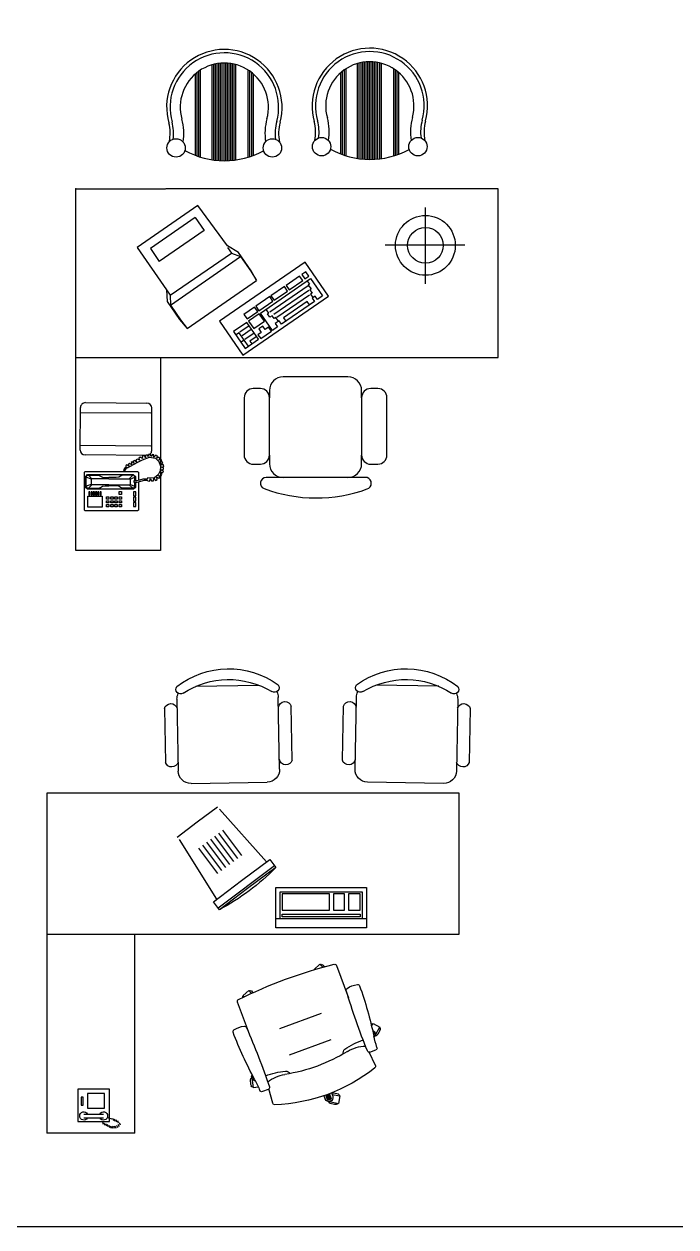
# Model space of a CAD drawing. Extents: x 0.3 to 17.9, y 0.2 to 10.4.
# Drawn here: x 5.15 to 8.39, y 0.21 to 6.19 of the extents above; entities that cross this region are included whole.
import ezdxf

# ---------------------------------------------------------------- set-up
doc = ezdxf.new("R2010")
doc.units = 0
doc.header["$MEASUREMENT"] = 0
doc.layers.get('0').update_dxf_attribs({"linetype": 'CONTINUOUS'})
doc.layers.add('Deftpoints', color=7, linetype='CONTINUOUS', plot=False)
doc.layers.add('www.dwgautocad.com', color=7, linetype='CONTINUOUS')

# ---------------------------------------------------------------- blocks, each defined once
blk = doc.blocks.new('A$C1C031582')
for p, q in [((1167.1, 3499.9), (1167.1, 745.9)), ((2566.1, 3499.9), (1167.1, 3499.9)), ((2566.1, 0), (2566.1, 3499.9)), ((1631.1, 2563.6), (1631.1, 3223.6)), ((1955.1, 2899.6), (1321.1, 2899.6)), ((892.9, 2635.2), (171.2, 2635.2)), ((888.5, 2649.3), (180.7, 2649.3)), ((883.7, 2663.4), (191.3, 2663.4)), ((878.6, 2677.4), (203, 2677.4)), ((918.9, 2504.3), (118.9, 2504.3)), ((917.4, 2518.3), (121.9, 2518.3)), ((915.6, 2532.4), (125.4, 2532.4)), ((2822.4, 2503), (2822.4, 2444.2)), ((3373.8, 2578.6), (2897.9, 2578.6)), ((3449.4, 2444.2), (3449.4, 2503)), ((922.1, 2433.9), (112.6, 2433.9)), ((922.1, 2447.9), (112.8, 2447.9)), ((921.9, 2419.8), (113, 2419.8)), ((921.7, 2462), (113.5, 2462)), ((921.4, 2405.7), (113.9, 2405.7)), ((921.1, 2476.1), (114.8, 2476.1)), ((920.1, 2490.2), (116.6, 2490.2)), ((3560.2, 2415.8), (3560.2, 2255.5)), ((920.5, 2391.6), (115.4, 2391.6)), ((919.4, 2377.5), (117.4, 2377.5)), ((918, 2363.5), (120, 2363.5)), ((916.3, 2349.4), (123.2, 2349.4)), ((914.3, 2335.3), (127, 2335.3)), ((2897.9, 2368.7), (2838.9, 2368.7)), ((2897.9, 2368.7), (3373.8, 2368.7)), ((3447, 2368.7), (3373.8, 2368.7)), ((892.5, 2239.5), (170.3, 2239.5)), ((888, 2225.5), (179.7, 2225.5)), ((883.2, 2211.4), (190.2, 2211.4)), ((878.1, 2197.3), (201.8, 2197.3)), ((2725.7, 2255.5), (2725.7, 1717.7)), ((3560.2, 2255.5), (3560.2, 1717.7)), ((3560.2, 1717.7), (3560.2, 1604.5)), ((2838.9, 1604.5), (2897.9, 1604.5)), ((3373.8, 1604.5), (2897.9, 1604.5)), ((3373.8, 1604.5), (3447, 1604.5)), ((3560.2, 1604.5), (3560.2, 1576.2)), ((2822.4, 1529), (2822.4, 1470.2)), ((3449.4, 1470.2), (3449.4, 1529)), ((903.5, 1428.9), (181.7, 1428.9)), ((899.1, 1443), (191.3, 1443)), ((894.3, 1457.1), (201.9, 1457.1)), ((889.2, 1471.2), (213.5, 1471.2)), ((929.5, 1298), (129.5, 1298)), ((927.9, 1312.1), (132.4, 1312.1)), ((926.1, 1326.2), (135.9, 1326.2)), ((2897.9, 1394.6), (3373.8, 1394.6)), ((932.7, 1227.6), (123.2, 1227.6)), ((932.6, 1241.7), (123.4, 1241.7)), ((932.4, 1213.5), (123.6, 1213.5)), ((932.3, 1255.8), (124.1, 1255.8)), ((931.9, 1199.4), (124.5, 1199.4)), ((931.6, 1269.8), (125.3, 1269.8)), ((930.7, 1283.9), (127.1, 1283.9)), ((931.1, 1185.4), (126, 1185.4)), ((930, 1171.3), (128, 1171.3)), ((928.6, 1157.2), (130.6, 1157.2)), ((926.9, 1143.1), (133.8, 1143.1)), ((924.9, 1129), (137.5, 1129)), ((903.1, 1033.3), (180.8, 1033.3)), ((898.6, 1019.2), (190.3, 1019.2)), ((893.8, 1005.1), (200.7, 1005.1)), ((888.6, 991.1), (212.3, 991.1)), ((1166.6, 0), (1166.6, 743.4)), ((2566.1, 700.4), (4165.8, 700.4)), ((4165.8, 700.4), (4165.8, 0)), ((3336.2, 628.2), (2983.3, 628.2)), ((4165.8, 0), (1166.6, 0)), ((3331.9, 35.6), (2979, 38))]:
    blk.add_line(p, q)
at = {"linetype": 'ByBlock'}
for p, q in [((2055.2, 2092.9), (1775.6, 1899.9)), ((1910, 1944.4), (2054.4, 2044.2)), ((2054.4, 2044.2), (2083.4, 2002.2)), ((2544.1, 1384.6), (2055.2, 2092.9)), ((2083.4, 2002.2), (2055.4, 1982.9)), ((1775.6, 1899.9), (2264.5, 1191.6)), ((1891.3, 1931.6), (1854.1, 1905.9)), ((1854.1, 1905.9), (1876.6, 1873.2)), ((1876.6, 1873.2), (1913.8, 1899)), ((1913.8, 1899), (1891.3, 1931.6)), ((2196.2, 1529.7), (1910, 1944.4)), ((1933.9, 1919.7), (1957.2, 1935.8)), ((1957.2, 1935.8), (1963.7, 1926.5)), ((1963.7, 1926.5), (1996.3, 1949)), ((1971.5, 1925), (2190.2, 1608.2)), ((1996.3, 1949), (2002.7, 1939.7)), ((2002.7, 1939.7), (2030.7, 1959)), ((2009.1, 1930.3), (2208.6, 1641.4)), ((2030.7, 1959), (2040.3, 1945)), ((2040.3, 1945), (2068.3, 1964.3)), ((2046.8, 1935.7), (2233.3, 1665.4)), ((2055.4, 1982.9), (2071.5, 1959.6)), ((2071.5, 1959.6), (2099.5, 1978.9)), ((2099.5, 1978.9), (2289.2, 1704)), ((2128.4, 1937), (2100.4, 1917.7)), ((2100.4, 1917.7), (2235.5, 1722)), ((1926.7, 1880.3), (1889.4, 1854.6)), ((1889.4, 1854.6), (1966.6, 1742.8)), ((2003.9, 1768.5), (1926.7, 1880.3)), ((1966.6, 1742.8), (2003.9, 1768.5)), ((2013.6, 1754.5), (1976.3, 1728.8)), ((1976.3, 1728.8), (2053.5, 1616.9)), ((2090.7, 1642.7), (2013.6, 1754.5)), ((2235.5, 1722), (2263.5, 1741.3)), ((2289.2, 1704), (2261.3, 1684.7)), ((2053.5, 1616.9), (2090.7, 1642.7)), ((2097.2, 1633.4), (2059.9, 1607.6)), ((2059.9, 1607.6), (2140.3, 1491.1)), ((2177.6, 1516.9), (2097.2, 1633.4)), ((2196.7, 1598.8), (2168.7, 1579.5)), ((2340.7, 1629.4), (2196.2, 1529.7)), ((2203.1, 1589.5), (2196.7, 1598.8)), ((2231.1, 1608.8), (2203.1, 1589.5)), ((2241.5, 1643.5), (2218.2, 1627.5)), ((2218.2, 1627.5), (2231.1, 1608.8)), ((2259.8, 1676.8), (2231.8, 1657.5)), ((2231.8, 1657.5), (2241.5, 1643.5)), ((2261.3, 1684.7), (2283.8, 1652.1)), ((2283.8, 1652.1), (2311.7, 1671.4)), ((2311.7, 1671.4), (2340.7, 1629.4)), ((2347.1, 1620.1), (2314.5, 1597.6)), ((2314.5, 1597.6), (2333.8, 1569.6)), ((2408.2, 1531.6), (2347.1, 1620.1)), ((2140.3, 1491.1), (2177.6, 1516.9)), ((2184, 1507.5), (2146.7, 1481.8)), ((2245.1, 1419), (2184, 1507.5)), ((2263.2, 1562.2), (2202.6, 1520.4)), ((2202.6, 1520.4), (2263.8, 1431.9)), ((2324.3, 1473.7), (2263.2, 1562.2)), ((2413.2, 1514.4), (2273.4, 1417.9)), ((2333.8, 1569.6), (2305.8, 1550.3)), ((2305.8, 1550.3), (2328.3, 1517.7)), ((2328.3, 1517.7), (2356.3, 1537)), ((2356.3, 1537), (2375.6, 1509.1)), ((2375.6, 1509.1), (2408.2, 1531.6)), ((2490.4, 1402.5), (2413.2, 1514.4)), ((1846.7, 1453.7), (1692.9, 1347.6)), ((1728.7, 1365.5), (1849.9, 1449.1)), ((1927.6, 1495.9), (1846.7, 1453.7)), ((1849.9, 1449.1), (1927.6, 1495.9)), ((2323.2, 922.7), (1927.6, 1495.9)), ((2146.7, 1481.8), (2207.8, 1393.3)), ((2207.8, 1393.3), (2245.1, 1419)), ((2263.8, 1431.9), (2324.3, 1473.7)), ((2273.4, 1417.9), (2350.6, 1306.1)), ((2301.4, 1437.2), (2356, 1358)), ((2332.5, 1451.8), (2384, 1377.3)), ((2350.6, 1306.1), (2490.4, 1402.5)), ((2361.9, 1479), (2416.6, 1399.8)), ((2393.1, 1493.6), (2428.5, 1442.4)), ((2471.1, 1430.5), (2419.8, 1395.1)), ((2428.5, 1442.4), (2451.8, 1458.5)), ((1692.9, 1347.6), (1639.4, 1255.7)), ((1698.5, 1289.6), (1728.7, 1365.5)), ((2130.7, 783), (1728.7, 1365.5)), ((2264.5, 1191.6), (2544.1, 1384.6)), ((2419.8, 1395.1), (2359.3, 1353.3)), ((2359.3, 1353.3), (2375.3, 1330)), ((2419.8, 1395.1), (2435.9, 1371.8)), ((1639.4, 1255.7), (1304.7, 1011.7)), ((1651.9, 1257.4), (1698.5, 1289.6)), ((2049.1, 781.7), (1698.5, 1289.6)), ((1304.7, 1011.7), (1653, 508.3)), ((1403.4, 989.6), (1510.6, 1063.5)), ((1510.6, 1063.5), (1767.9, 690.8)), ((1403.4, 989.6), (1660.7, 616.8)), ((2250.5, 858.7), (2323.2, 922.7)), ((2251.9, 866.6), (2323.2, 922.7)), ((2101.3, 755.8), (2250.5, 858.7)), ((2130.7, 783), (2251.9, 866.6)), ((1653, 508.3), (2002.5, 749.5)), ((2002.5, 749.5), (2049.1, 781.7)), ((2002.5, 749.5), (2101.3, 755.8)), ((2049.1, 781.7), (2130.7, 783)), ((3418.7, 713.1), (3408.5, 704.1)), ((3408.5, 704.1), (3416.2, 686.9)), ((3432.1, 696.5), (3418.7, 713.1)), ((3428.3, 686.3), (3465.2, 702.2)), ((3440.4, 720.7), (3430.2, 715.6)), ((3430.2, 715.6), (3432.1, 696.5)), ((3455, 708), (3440.4, 720.7)), ((3455.7, 725.2), (3455, 708)), ((3467.7, 728.4), (3455.7, 725.2)), ((3465.2, 702.2), (3503.4, 699.1)), ((3474.8, 708), (3467.7, 728.4)), ((3479.2, 726.4), (3474.8, 708)), ((3490, 725.2), (3479.2, 726.4)), ((3497.7, 708), (3490, 725.2)), ((3505.9, 725.2), (3497.7, 708)), ((3503.4, 699.1), (3537.1, 681.2)), ((3519.3, 721.3), (3505.9, 725.2)), ((3517.4, 700.3), (3519.3, 721.3)), ((3532.7, 713.1), (3517.4, 700.3)), ((3544.8, 705.4), (3532.7, 713.1)), ((3542.2, 688.2), (3544.8, 705.4)), ((3556.9, 699.1), (3542.2, 688.2)), ((3566.4, 687.6), (3556.9, 699.1)), ((1660.7, 616.8), (1767.9, 690.8)), ((3019.5, 37.8), (3024.1, 622.1)), ((3291.3, 35.9), (3295.9, 620.2)), ((3385, 623.9), (3365.3, 618.2)), ((3365.3, 618.2), (3368.4, 602.2)), ((3371, 646.2), (3368.4, 633.4)), ((3368.4, 633.4), (3385, 623.9)), ((3368.4, 602.2), (3385.6, 602.2)), ((3390.7, 645.5), (3371, 646.2)), ((3385.6, 602.2), (3372.3, 589.5)), ((3380.5, 675.5), (3375.4, 662.7)), ((3375.4, 662.7), (3390.7, 645.5)), ((3399, 669.8), (3380.5, 675.5)), ((3398.4, 694.6), (3390.1, 686.9)), ((3390.1, 686.9), (3399, 669.8)), ((3391.4, 611.1), (3400.3, 658.9)), ((3412.4, 551.3), (3391.4, 611.1)), ((3416.2, 686.9), (3398.4, 694.6)), ((3400.3, 658.9), (3428.3, 686.3)), ((3537.1, 681.2), (3561.3, 650.6)), ((3557.5, 669.8), (3566.4, 687.6)), ((3576.6, 673.6), (3557.5, 669.8)), ((3561.3, 650.6), (3564.5, 610.5)), ((3564.5, 610.5), (3562, 595.9)), ((3567.1, 644.9), (3584.9, 658.9)), ((3587.4, 643), (3567.1, 644.9)), ((3570.9, 615), (3588.7, 625.8)), ((3589.3, 611.8), (3570.9, 615)), ((3584.9, 658.9), (3576.6, 673.6)), ((3588.7, 625.8), (3587.4, 643)), ((3588.1, 596.5), (3589.3, 611.8)), ((2939.3, 78.3), (2943.3, 588.5)), ((3376.2, 587.8), (3372.1, 75.3)), ((3372.3, 589.5), (3376.7, 574.8)), ((3376.7, 574.8), (3397.1, 575.5)), ((3397.1, 575.5), (3378.6, 568.5)), ((3378.6, 568.5), (3384.4, 549.4)), ((3384.4, 549.4), (3403.5, 551.3)), ((3403.5, 551.3), (3392, 532.8)), ((3392, 532.8), (3399, 522.6)), ((3399, 522.6), (3416.8, 527.7)), ((3416.8, 527.7), (3407.3, 510.5)), ((3407.3, 510.5), (3414.3, 497.1)), ((3432.7, 514.3), (3412.4, 551.3)), ((3414.3, 497.1), (3431.5, 502.9)), ((3431.5, 502.9), (3420, 488.2)), ((3430.8, 509.2), (3432.7, 514.3)), ((3435.3, 508), (3430.8, 509.2)), ((3448.7, 481.8), (3435.3, 508)), ((3510, 511.7), (3516.3, 517.9)), ((3510, 77.6), (3510, 511.7)), ((3516.3, 517.9), (3584, 517.9)), ((3562, 595.9), (3573.4, 587.6)), ((3573.4, 587.6), (3572.8, 571)), ((3572.8, 571), (3574.7, 555.7)), ((3574.7, 555.7), (3582.3, 525.8)), ((3581.1, 589.5), (3588.1, 596.5)), ((3583, 585.7), (3581.1, 589.5)), ((3582.3, 569.1), (3583, 585.7)), ((3590, 539.2), (3582.3, 569.1)), ((3582.3, 525.8), (3586.8, 505.4)), ((3586.8, 505.4), (3588.6, 480.2)), ((3597.6, 507.3), (3590, 539.2)), ((3595.1, 517.9), (3830.8, 517.9)), ((3598.1, 480.2), (3597.6, 507.3)), ((3830.8, 517.9), (3837.1, 511.7)), ((3837.1, 511.7), (3837.1, 77.6)), ((3420, 488.2), (3426.4, 474.2)), ((3426.4, 474.2), (3443.6, 481.8)), ((3443.6, 481.8), (3430.2, 467.2)), ((3430.2, 467.2), (3435.3, 457)), ((3435.3, 457), (3453.7, 462.7)), ((3453.7, 462.7), (3443.6, 444.3)), ((3443.6, 444.3), (3448.7, 434.7)), ((3469, 447.4), (3448.7, 481.8)), ((3448.7, 434.7), (3465.2, 439.8)), ((3465.2, 439.8), (3455, 423.2)), ((3455, 423.2), (3457.6, 416.2)), ((3457.6, 416.2), (3464.6, 414.3)), ((3464.6, 414.3), (3476, 413.7)), ((3480.5, 428.3), (3469, 447.4)), ((3472.8, 422), (3480.5, 428.3)), ((3479.2, 422), (3472.8, 422)), ((3476, 413.7), (3484.9, 401.6)), ((3483, 418.1), (3479.2, 422)), ((3491.3, 412.4), (3483, 418.1)), ((3484.9, 401.6), (3492.6, 397.1)), ((3498.3, 407.3), (3491.3, 412.4)), ((3510, 404.7), (3498.3, 407.3)), ((3535.1, 473.9), (3550.9, 492.8)), ((3535.1, 96.4), (3535.1, 473.9)), ((3544.6, 483.3), (3541.4, 470.8)), ((3541.4, 470.8), (3569.7, 442.5)), ((3541.4, 470.8), (3541.4, 385.8)), ((3557.2, 489.6), (3544.6, 483.3)), ((3550.9, 492.8), (3587.7, 492.8)), ((3572.9, 448.7), (3557.2, 489.6)), ((3587.9, 489.6), (3557.2, 489.6)), ((3569.7, 442.5), (3572.9, 448.7)), ((3569.7, 272.6), (3569.7, 442.5)), ((3572.9, 448.7), (3616.9, 448.7)), ((3588.6, 480.2), (3598.1, 480.2)), ((3597.8, 492.8), (3642.1, 492.8)), ((3632.7, 489.6), (3597.9, 489.6)), ((3616.9, 448.7), (3632.7, 489.6)), ((3620.1, 442.5), (3616.9, 448.7)), ((3648.4, 470.8), (3620.1, 442.5)), ((3620.1, 272.6), (3620.1, 442.5)), ((3632.7, 489.6), (3645.2, 483.3)), ((3642.1, 492.8), (3657.8, 477.1)), ((3645.2, 483.3), (3648.4, 470.8)), ((3648.4, 470.8), (3648.4, 385.8)), ((3657.8, 477.1), (3657.8, 96.4)), ((3679.8, 495.9), (3679.8, 477.1)), ((3711.3, 495.9), (3679.8, 495.9)), ((3679.8, 477.1), (3711.3, 477.1)), ((3711.3, 477.1), (3711.3, 495.9)), ((3723.9, 495.9), (3723.9, 477.1)), ((3755.3, 495.9), (3723.9, 495.9)), ((3723.9, 477.1), (3755.3, 477.1)), ((3755.3, 477.1), (3755.3, 495.9)), ((3767.9, 495.9), (3767.9, 477.1)), ((3799.4, 495.9), (3767.9, 495.9)), ((3767.9, 477.1), (3799.4, 477.1)), ((3799.4, 477.1), (3799.4, 495.9)), ((3492.6, 397.1), (3510, 395.3)), ((3541.4, 385.8), (3547.7, 370.1)), ((3547.7, 370.1), (3557.2, 354.4)), ((3557.2, 354.4), (3560.3, 332.4)), ((3560.3, 332.4), (3560.3, 272.6)), ((3632.7, 354.4), (3629.5, 332.4)), ((3629.5, 332.4), (3629.5, 272.6)), ((3642.1, 370.1), (3632.7, 354.4)), ((3648.4, 385.8), (3642.1, 370.1)), ((3676.7, 376.4), (3701.9, 376.4)), ((3676.7, 357.5), (3676.7, 376.4)), ((3701.9, 357.5), (3676.7, 357.5)), ((3701.9, 376.4), (3701.9, 357.5)), ((3720.7, 376.4), (3739.6, 376.4)), ((3720.7, 357.5), (3720.7, 376.4)), ((3739.6, 357.5), (3720.7, 357.5)), ((3720.7, 322.9), (3720.7, 341.8)), ((3720.7, 341.8), (3739.6, 341.8)), ((3739.6, 322.9), (3720.7, 322.9)), ((3720.7, 307.2), (3739.6, 307.2)), ((3720.7, 288.3), (3720.7, 307.2)), ((3739.6, 376.4), (3739.6, 357.5)), ((3739.6, 341.8), (3739.6, 322.9)), ((3739.6, 307.2), (3739.6, 288.3)), ((3752.2, 357.5), (3752.2, 376.4)), ((3752.2, 376.4), (3771.1, 376.4)), ((3771.1, 357.5), (3752.2, 357.5)), ((3752.2, 322.9), (3752.2, 341.8)), ((3752.2, 341.8), (3771.1, 341.8)), ((3771.1, 322.9), (3752.2, 322.9)), ((3752.2, 307.2), (3771.1, 307.2)), ((3752.2, 288.3), (3752.2, 307.2)), ((3771.1, 376.4), (3771.1, 357.5)), ((3771.1, 341.8), (3771.1, 322.9)), ((3771.1, 307.2), (3771.1, 288.3)), ((3783.6, 376.4), (3802.5, 376.4)), ((3783.6, 357.5), (3783.6, 376.4)), ((3802.5, 357.5), (3783.6, 357.5)), ((3783.6, 341.8), (3802.5, 341.8)), ((3783.6, 322.9), (3783.6, 341.8)), ((3802.5, 322.9), (3783.6, 322.9)), ((3783.6, 307.2), (3802.5, 307.2)), ((3783.6, 288.3), (3783.6, 307.2)), ((3802.5, 376.4), (3802.5, 357.5)), ((3802.5, 341.8), (3802.5, 322.9)), ((3802.5, 307.2), (3802.5, 288.3)), ((3541.4, 187.7), (3547.7, 203.4)), ((3547.7, 203.4), (3557.2, 219.1)), ((3557.2, 219.1), (3560.3, 241.1)), ((3560.3, 241.1), (3560.3, 272.6)), ((3569.7, 272.6), (3569.7, 131)), ((3620.1, 272.6), (3620.1, 131)), ((3629.5, 241.1), (3629.5, 272.6)), ((3632.7, 219.1), (3629.5, 241.1)), ((3642.1, 203.4), (3632.7, 219.1)), ((3648.4, 187.7), (3642.1, 203.4)), ((3679.8, 209.7), (3679.8, 200.2)), ((3705, 209.7), (3679.8, 209.7)), ((3679.8, 200.2), (3705, 200.2)), ((3705, 200.2), (3705, 209.7)), ((3714.4, 216), (3805.7, 216)), ((3714.4, 99.6), (3714.4, 216)), ((3739.6, 288.3), (3720.7, 288.3)), ((3720.7, 272.6), (3739.6, 272.6)), ((3720.7, 253.7), (3720.7, 272.6)), ((3739.6, 253.7), (3720.7, 253.7)), ((3739.6, 272.6), (3739.6, 253.7)), ((3771.1, 288.3), (3752.2, 288.3)), ((3752.2, 253.7), (3752.2, 272.6)), ((3752.2, 272.6), (3771.1, 272.6)), ((3771.1, 253.7), (3752.2, 253.7)), ((3771.1, 272.6), (3771.1, 253.7)), ((3802.5, 288.3), (3783.6, 288.3)), ((3783.6, 272.6), (3802.5, 272.6)), ((3783.6, 253.7), (3783.6, 272.6)), ((3802.5, 253.7), (3783.6, 253.7)), ((3802.5, 272.6), (3802.5, 253.7)), ((3805.7, 216), (3805.7, 99.6)), ((3541.4, 102.7), (3541.4, 187.7)), ((3541.4, 102.7), (3569.7, 131)), ((3544.6, 90.2), (3541.4, 102.7)), ((3572.9, 124.8), (3557.2, 83.9)), ((3569.7, 131), (3572.9, 124.8)), ((3572.9, 124.8), (3616.9, 124.8)), ((3620.1, 131), (3616.9, 124.8)), ((3616.9, 124.8), (3632.7, 83.9)), ((3648.4, 102.7), (3620.1, 131)), ((3645.2, 90.2), (3648.4, 102.7)), ((3648.4, 102.7), (3648.4, 187.7)), ((3679.8, 190.8), (3679.8, 181.4)), ((3705, 190.8), (3679.8, 190.8)), ((3679.8, 181.4), (3705, 181.4)), ((3705, 171.9), (3679.8, 171.9)), ((3679.8, 171.9), (3679.8, 162.5)), ((3679.8, 162.5), (3705, 162.5)), ((3679.8, 153.1), (3679.8, 143.6)), ((3705, 153.1), (3679.8, 153.1)), ((3679.8, 143.6), (3705, 143.6)), ((3679.8, 134.2), (3679.8, 124.8)), ((3705, 134.2), (3679.8, 134.2)), ((3679.8, 124.8), (3705, 124.8)), ((3679.8, 115.3), (3679.8, 105.9)), ((3705, 115.3), (3679.8, 115.3)), ((3679.8, 105.9), (3705, 105.9)), ((3705, 181.4), (3705, 190.8)), ((3705, 162.5), (3705, 171.9)), ((3705, 143.6), (3705, 153.1)), ((3705, 124.8), (3705, 134.2)), ((3705, 105.9), (3705, 115.3)), ((3516.3, 71.3), (3510, 77.6)), ((3830.8, 71.3), (3516.3, 71.3)), ((3550.9, 80.7), (3535.1, 96.4)), ((3557.2, 83.9), (3544.6, 90.2)), ((3645.2, 80.7), (3550.9, 80.7)), ((3632.7, 83.9), (3557.2, 83.9)), ((3632.7, 83.9), (3645.2, 90.2)), ((3657.8, 96.4), (3645.2, 80.7)), ((3805.7, 99.6), (3714.4, 99.6)), ((3837.1, 77.6), (3830.8, 71.3))]:
    blk.add_line(p, q, dxfattribs=at)
for centre, radius in [((1635.1, 2897.6), 248), ((1635.1, 2897.6), 148), ((816.5, 2835.1), 76.4), ((816.5, 2036.8), 76.4), ((827.1, 1628.9), 76.4), ((827.1, 830.5), 76.4)]:
    blk.add_circle(centre, radius)
for centre, radius, start, end in [((478.6, 2436.7), 478.6, 74.84685, 285.81194), ((695.4, 3223.7), 337.8, 254.29072, 282.32521), ((478.6, 2436.7), 450.5, 74.84685, 285.81194), ((478.6, 2436.7), 366, 74.84946, 285.72485), ((695.4, 3223.7), 366, 254.29072, 277.73889), ((695.4, 3223.7), 450.5, 254.3929, 278.89452), ((242.1, 2438.1), 680.1, 331.16825, 28.48417), ((2897.9, 2503), 75.6, 90, 180), ((3373.8, 2503), 75.6, 0, 90), ((2897.9, 2444.2), 75.6, 180, 270), ((3373.8, 2444.2), 75.6, 270, 0), ((3607.3, 2398.6), 50.2, 20.04558, 159.95442), ((2490.1, 1991), 1239.5, 339.6389, 20.04558), ((2838.9, 2255.5), 113.2, 90, 180), ((3447, 2255.5), 113.2, 0, 90), ((695.4, 1649.6), 450.5, 80.93252, 105.14057), ((695.4, 1649.6), 366, 82.34284, 104.89846), ((695.4, 1649.6), 337.8, 78.0487, 104.89846), ((489.2, 1230.4), 478.6, 74.84685, 285.81194), ((2838.9, 1717.7), 113.2, 180, 270), ((3447, 1717.7), 113.2, 270, 0), ((489.2, 1230.4), 450.5, 74.84685, 285.81194), ((489.2, 1230.4), 366, 74.84946, 285.72485), ((706, 2017.5), 366, 254.29072, 277.73889), ((706, 2017.5), 337.8, 254.29072, 282.32521), ((2897.9, 1529), 75.6, 90, 180), ((3373.8, 1529), 75.6, 0, 90), ((706, 2017.5), 450.5, 254.3929, 278.89452), ((252.6, 1231.8), 680.1, 331.16825, 28.48417), ((3607.6, 1576.2), 47.4, 180, 339.6389), ((2897.9, 1470.2), 75.6, 180, 270), ((3373.8, 1470.2), 75.6, 270, 0), ((706, 443.3), 450.5, 80.93252, 105.14057), ((706, 443.3), 366, 82.34284, 104.89846), ((706, 443.3), 337.8, 78.0487, 104.89846), ((2983.3, 588.2), 40, 90, 179.54909), ((3336.2, 588.2), 40, 359.54909, 90), ((2979.3, 78), 40, 179.54909, 269.60298), ((3332.1, 75.6), 40, 269.60298, 359.54909)]:
    blk.add_arc(centre, radius, start, end)
for p in [(1166.6, 0), (2566.1, 0)]:
    blk.add_point(p, dxfattribs=at)
blk = doc.blocks.new('A$C47D9055B')
for p, q in [((156.9, 2224.1), (469.6, 2229.7)), ((1364.5, 2224.1), (1051.8, 2229.7)), ((62.2, 2159.4), (68.7, 1802.2)), ((572.9, 1811.2), (566.5, 2168.4)), ((948.4, 1811.2), (954.9, 2168.4)), ((1459.1, 2159.4), (1452.7, 1802.2)), ((0, 2113.6), (4.8, 1845.7)), ((636, 1857), (631.2, 2124.9)), ((885.3, 1857), (890.2, 2124.9)), ((1521.4, 2113.6), (1516.6, 1845.7)), ((132.8, 1740.3), (511, 1747.1)), ((1388.5, 1740.3), (1010.3, 1747.1)), ((55.5, 1692), (2106.7, 1692)), ((55.5, 990), (55.5, 1692)), ((2106.7, 1692), (2106.7, 0)), ((1257.6, 1622.3), (1357.7, 1547.3)), ((1013.2, 1350.6), (1247.6, 1612.3)), ((1136.2, 1382.7), (1230.2, 1508.1)), ((1357.7, 1547.3), (1457.7, 1472.3)), ((1156.2, 1367.7), (1250.2, 1493.1)), ((1176.2, 1352.7), (1270.2, 1478.1)), ((1196.2, 1337.7), (1290.2, 1463.1)), ((1216.2, 1322.7), (1310.2, 1448.1)), ((1447.7, 1462.3), (1261.6, 1164.4)), ((1236.2, 1307.7), (1330.2, 1433.1)), ((1256.2, 1292.7), (1350.2, 1418.1)), ((997.7, 1362.2), (967.7, 1322.2)), ((967.7, 1322.2), (1107.8, 1217.2)), ((973.7, 1330.2), (1253.8, 1120.3)), ((1137.7, 1257.2), (997.7, 1362.2)), ((1277.8, 1152.3), (1137.7, 1257.2)), ((966.3, 1222.6), (516.3, 1222.6)), ((516.3, 1222.6), (516.3, 1022.6)), ((945.8, 1202), (536.9, 1202)), ((536.9, 1202), (536.9, 1066.5)), ((945.8, 1066.6), (945.8, 1202)), ((966.3, 1022.6), (966.3, 1222.6)), ((1107.8, 1217.2), (1247.8, 1112.3)), ((546.9, 1110.1), (546.9, 1192)), ((546.9, 1192), (605.3, 1192)), ((605.3, 1192), (605.3, 1110.1)), ((625.3, 1110.1), (625.3, 1192)), ((625.3, 1192), (679.5, 1192)), ((679.5, 1192), (679.6, 1110.1)), ((699.6, 1110.1), (699.5, 1192)), ((699.5, 1192), (935.8, 1192)), ((935.8, 1192), (935.8, 1110.2)), ((1247.8, 1112.3), (1277.8, 1152.3)), ((605.3, 1110.1), (546.9, 1110.1)), ((935.8, 1090.2), (546.9, 1090.1)), ((546.9, 1090.1), (546.9, 1076.5)), ((679.6, 1110.1), (625.3, 1110.1)), ((935.8, 1110.2), (699.6, 1110.1)), ((935.8, 1076.6), (935.8, 1090.2)), ((516.3, 1066.5), (966.3, 1066.6)), ((516.3, 1022.6), (966.3, 1022.6)), ((546.9, 1076.5), (935.8, 1076.6)), ((2106.7, 990), (55.5, 990)), ((1668, 0), (1668, 990)), ((733.6, 825.9), (748, 841.3)), ((775.8, 815.3), (748, 841.3)), ((664.9, 834.5), (606.1, 674.7)), ((774.7, 814.2), (775.8, 815.3)), ((1088.7, 696.2), (1101.6, 711.3)), ((1130.4, 686.5), (1101.6, 711.3)), ((1124.3, 679.4), (1130.4, 686.5)), ((1098.8, 493.3), (1157.6, 653.1)), ((483.4, 547.1), (450.1, 528.8)), ((490.9, 533.6), (483.4, 547.1)), ((946.7, 521.8), (740.3, 597.8)), ((474.3, 485), (450.1, 528.8)), ((476.9, 493), (481.6, 492.8)), ((477.6, 488), (480.6, 487.9)), ((478, 498), (482.7, 497.8)), ((481.1, 502.9), (483.8, 502.8)), ((898.4, 390.4), (691.9, 466.4)), ((498.8, 404.3), (470.2, 414.8)), ((472, 337.3), (503.6, 403.8)), ((1075.6, 267.9), (1073.3, 269.7)), ((1079.4, 271.3), (1075.7, 274.2)), ((1081.8, 275.8), (1078.1, 278.7)), ((1086.2, 276.2), (1080, 226.6)), ((1082.6, 281.5), (1080.5, 283.2)), ((687.4, 193.8), (648.1, 186.2)), ((648.1, 186.2), (655.3, 148.9)), ((690, 201), (684, 184.1)), ((689.5, 170.3), (699.5, 197.3)), ((693.2, 165.8), (704.1, 195.5)), ((697.6, 163.3), (708.8, 193.8)), ((702.6, 162.4), (713.5, 192.1)), ((708.3, 163.4), (718.2, 190.4)), ((727.8, 187.1), (721.5, 170.3)), ((982.1, 149.6), (1001.2, 220.6)), ((1005.2, 217.9), (1033.7, 207.4)), ((1053.5, 229.9), (1080, 226.6)), ((1794.2, 58.6), (1794.2, 219)), ((1794.2, 219), (1952.6, 219)), ((1818.7, 125), (1818.7, 198.3)), ((1818.7, 198.3), (1904.3, 198.3)), ((1904.3, 198.3), (1904.3, 125)), ((1925.6, 140.2), (1925.6, 179.9)), ((1925.6, 179.9), (1934.8, 179.9)), ((1934.8, 179.9), (1934.8, 140.2)), ((1952.6, 219), (1952.6, 58.6)), ((700.2, 157.5), (655.3, 148.9)), ((1904.3, 125), (1818.7, 125)), ((1934.8, 140.2), (1925.6, 140.2)), ((1755.6, 64.5), (1751.7, 52.8)), ((1755.6, 64.5), (1751.7, 52.8)), ((1763.4, 68.4), (1759.5, 56.7)), ((1763.4, 68.4), (1759.5, 56.7)), ((1771.2, 72.3), (1767.3, 60.6)), ((1771.2, 72.3), (1767.3, 60.6)), ((1779, 76.2), (1775.1, 64.5)), ((1779, 76.2), (1775.1, 64.5)), ((1805.2, 79.4), (1782.9, 72.3)), ((1805.2, 79.4), (1782.9, 72.3)), ((1922.1, 96.1), (1824.3, 96.1)), ((1922.1, 76.5), (1824.3, 76.5)), ((1746.1, 54.1), (1742.2, 42.4)), ((1751.7, 44.9), (1747.8, 33.2)), ((1759.5, 41), (1755.6, 29.3)), ((1767.3, 37.1), (1763.4, 25.4)), ((1775.1, 37.1), (1771.2, 25.4)), ((1782.9, 37.1), (1779, 25.4)), ((1790.8, 37.1), (1786.9, 25.4)), ((1952.6, 58.6), (1794.2, 58.6)), ((1798.6, 41), (1794.7, 29.3)), ((1806.4, 44.9), (1802.5, 33.2)), ((1814.2, 48.9), (1810.3, 37.1)), ((1822, 52.8), (1818.1, 41)), ((1829.9, 56.7), (1826, 44.9)), ((1668, 0), (2106.7, 0))]:
    blk.add_line(p, q)
for centre, radius, start, end in [((319.3, 1890.7), 420.3, 54.162, 127.9018), ((1202.1, 1890.7), 420.3, 52.0982, 125.838), ((80.1, 2209), 23.2, 144.74393, 302.50871), ((320.1, 1845), 412.7, 58.60765, 123.45615), ((546.9, 2217.4), 23.2, 239.55508, 37.31987), ((974.5, 2217.4), 23.2, 142.68013, 300.44492), ((1201.3, 1845), 412.7, 56.54385, 121.39235), ((1441.3, 2209), 23.2, 237.49129, 35.25607), ((125.3, 2160.5), 63, 153.44746, 181.0319), ((503.5, 2167.3), 63, 1.0319, 28.61634), ((1017.9, 2167.3), 63, 151.38366, 178.9681), ((1396.1, 2160.5), 63, 358.9681, 26.55254), ((31.7, 2104.9), 32.8, 17.2921, 164.77169), ((599.9, 2115.2), 32.8, 17.2921, 171.73727), ((921.5, 2115.2), 32.8, 8.26273, 162.7079), ((1489.7, 2104.9), 32.8, 15.22831, 162.7079), ((604.4, 1865.7), 32.8, 190.32653, 344.77169), ((917, 1865.7), 32.8, 195.22831, 349.67347), ((36.2, 1855.4), 32.8, 197.2921, 344.77169), ((131.7, 1803.3), 63, 181.0319, 271.0319), ((509.9, 1810.1), 63, 271.0319, 1.0319), ((1011.5, 1810.1), 63, 178.9681, 268.9681), ((1389.7, 1803.3), 63, 268.9681, 358.9681), ((1485.2, 1855.4), 32.8, 195.22831, 342.7079), ((1800.2, 2141), 1167.7, 224.52814, 241.76721), ((674.3, 831), 10, 76.11413, 159.79583), ((123.6, -1396.3), 2304.4, 63.47754, 76.11413), ((796.7, 760.1), 100, 127.94273, 136.83516), ((741.4, 831.1), 10, 58.98763, 127.94273), ((2312.6, 99.1), 1872.8, 160.18772, 168.12046), ((560, 730.5), 10, 82.32845, 160.18772), ((544.7, 616.5), 125, 56.87948, 82.32845), ((607.5, 712.8), 10, 342.91432, 56.87948), ((-3177.5, 1876.2), 3969.8, 338.32449, 342.91432), ((1153.8, 632.3), 100, 130.45863, 137.30858), ((1095.4, 700.8), 10, 61.50353, 130.45863), ((1121, 678.8), 10, 345.83616, 37.31141), ((1148.2, 656.6), 10, 339.79583, 63.47754), ((487.4, 535.6), 10, 53.67979, 106.79551), ((457.8, 519.3), 10, 130.98763, 199.94273), ((542.4, 550), 100, 199.94273, 217.84041), ((471.3, 494.8), 10, 217.84041, 286.79551), ((-9.4, 587.5), 500, 341.31689, 348.12046), ((491.9, 492.4), 20, 107.98646, 227.4202), ((4758.6, -1044.4), 3969.8, 156.67735, 161.26717), ((-573.7, 1161.3), 1872.8, 331.47121, 339.40395), ((1122.4, 523.3), 10, 82.71219, 156.67735), ((1107.8, 409.2), 125, 57.26322, 82.71219), ((1170, 506), 10, 339.40395, 57.26322), ((473.7, 424.2), 10, 161.31689, 249.79583), ((514.1, 249.5), 185, 58.48699, 87.80209), ((412, 120.2), 365.3, 54.57659, 70.7015), ((502.3, 413.7), 10, 249.79583, 338.32449), ((1052.5, 1127.7), 845.1, 238.48699, 261.10468), ((612.1, 401.6), 20, 339.79583, 54.57659), ((481.1, 333), 10, 154.57686, 231.58005), ((1001.5, 989.2), 847.6, 231.58005, 268.01162), ((917.1, 289.3), 20, 85.01508, 159.79583), ((887.1, -54.7), 365.3, 68.89017, 85.01508), ((893.2, 110), 185, 51.78958, 81.10468), ((1511, 28), 500, 151.47121, 158.27478), ((1067.6, 280.6), 20, 272.17147, 31.60521), ((1082.9, 266.6), 10, 1.84041, 70.79551), ((992.9, 263.7), 100, 343.94273, 1.84041), ((660.3, 186.4), 10, 109.84041, 178.79551), ((690.9, 101.8), 100, 91.94273, 109.84041), ((702.8, 177.4), 20, 160.22409, 339.36758), ((687.8, 191.7), 10, 76.28629, 91.94273), ((1008.6, 227.3), 10, 161.26717, 249.79583), ((1037.2, 216.8), 10, 249.79583, 338.27478), ((1079.4, 238.8), 10, 274.98763, 343.94273), ((666.7, 153.2), 10, 202.98763, 271.94273), ((663.6, 243.2), 100, 271.94273, 289.84041), ((694.2, 158.5), 10, 289.84041, 353.76005), ((972.5, 152.2), 10, 268.01162, 345.01481), ((1824.3, 86.3), 20.5, 28.49146, 331.50854), ((1824.3, 86.3), 20.5, 28.49146, 331.50854), ((1922.1, 86.3), 20.5, 208.49146, 151.50854)]:
    blk.add_arc(centre, radius, start, end)

msp = doc.modelspace()

# ---------------------------------------------------------------- linework, layer by layer
at = {"layer": 'Deftpoints'}
msp.add_lwpolyline([(0.3387, 9.3843), (17.8913, 9.3843), (17.8913, 0.2074), (0.3387, 0.2074)], close=True, dxfattribs=at)

# ---------------------------------------------------------------- block references
at = {"layer": 'www.dwgautocad.com', "xscale": 0.0006000000000000062, "yscale": 0.0006000000000000062, "zscale": 0.0006000000000000062, "rotation": 270}
msp.add_blockref('A$C1C031582', (5.4052, 6.0719), dxfattribs=at)
at = {"layer": 'www.dwgautocad.com', "xscale": -0.00100000000000001, "yscale": 0.00100000000000001, "zscale": 0.00100000000000001}
msp.add_blockref('A$C47D9055B', (7.3667, 0.6732), dxfattribs=at)

doc.saveas('drawing.dxf')
